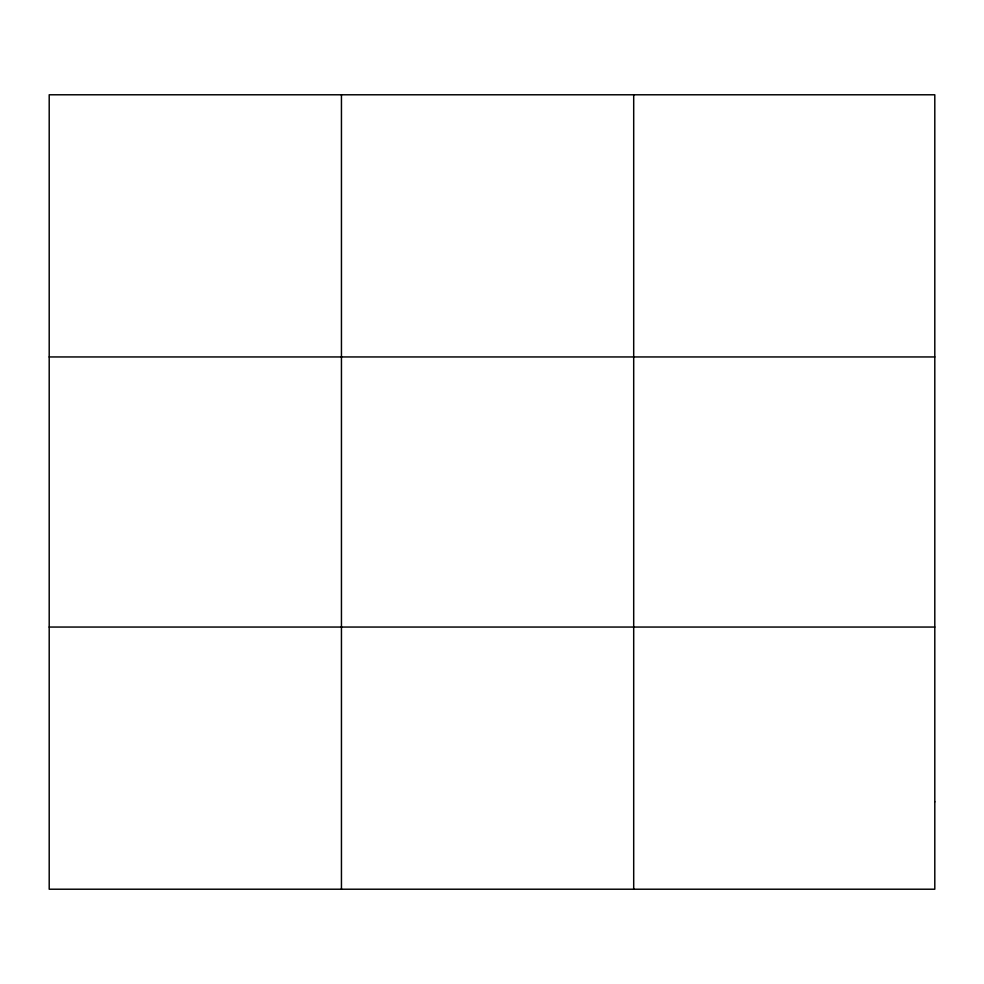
<?xml version="1.0" encoding="UTF-8"?>
<svg xmlns="http://www.w3.org/2000/svg" width="984" height="984" viewBox="0 0 984 984"><rect width="100%" height="100%" fill="white"/><g stroke="black" fill="none" stroke-linecap="round" stroke-linejoin="round"><path stroke-width="1.48" d="M341.448 94.784L341.448 889.216M633.696 94.784L633.696 889.216M49.2 356.946L934.8 356.946M49.2 627.054L934.8 627.054M934.8 801.837L934.8 889.216L49.2 889.216L49.2 94.784L934.8 94.784L934.8 801.837"/></g></svg>
